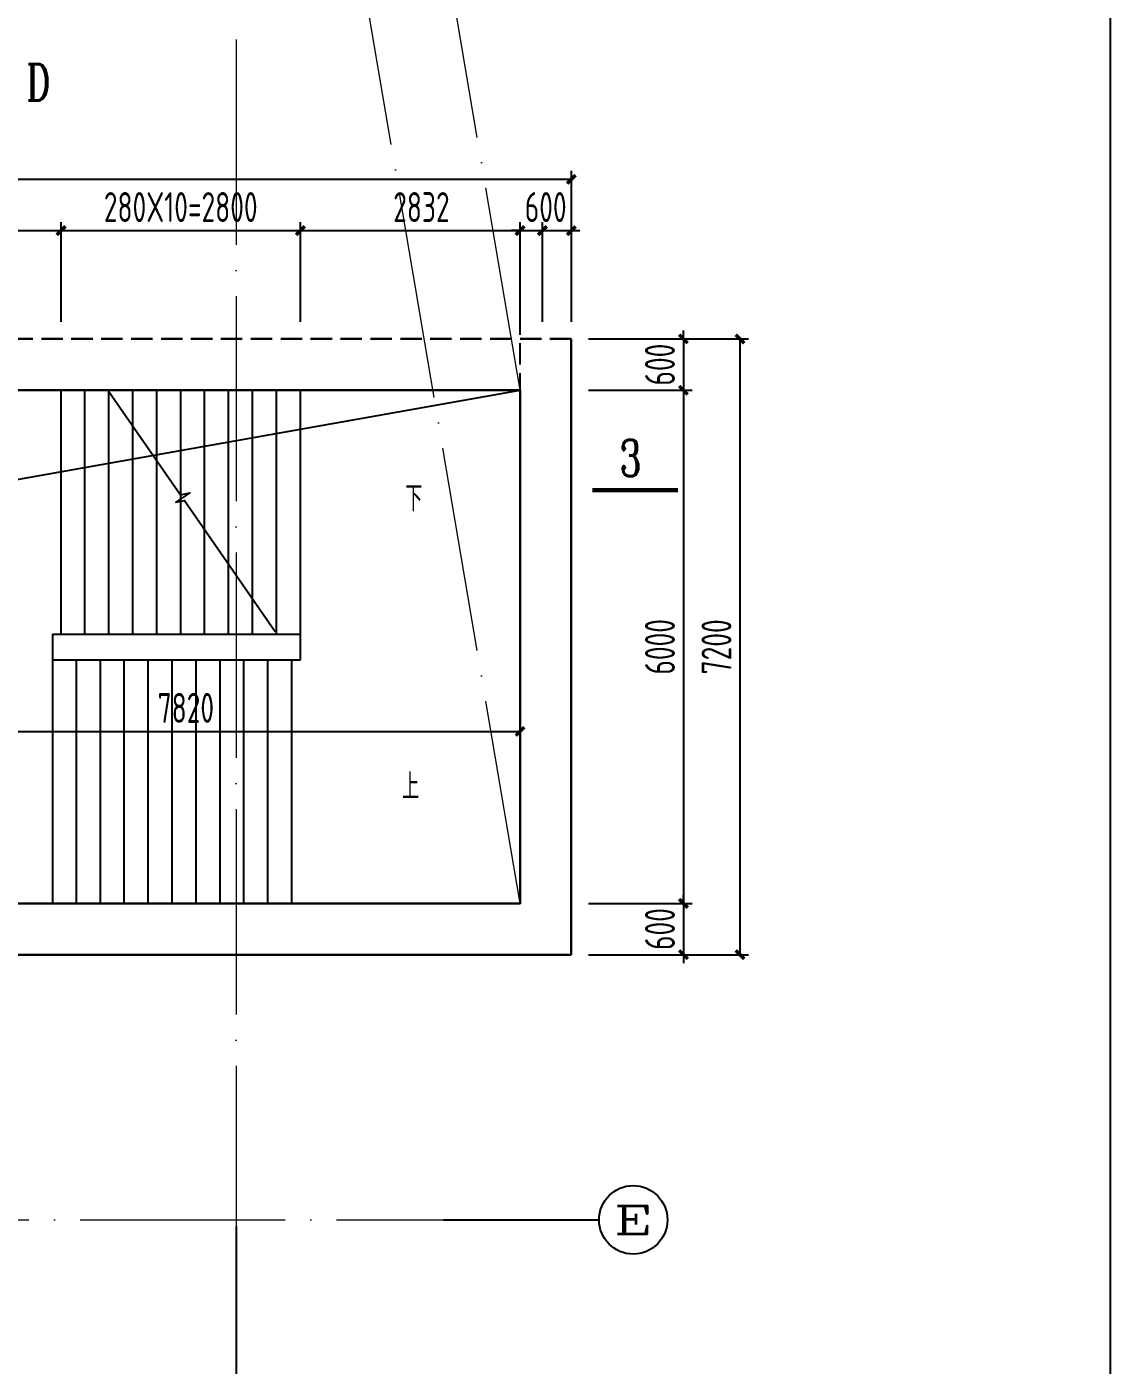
# Model space of a CAD drawing. Header units: millimetres. Extents: x -897614 to 191467, y -439928 to 101803.
# Drawn here: x -379000 to -366323, y -132303 to -116653 of the extents above; entities that cross this region are included whole.
import ezdxf
from ezdxf.enums import TextEntityAlignment as Align

# ---------------------------------------------------------------- set-up
doc = ezdxf.new("R2010")
doc.units = ezdxf.units.MM
doc.header["$LTSCALE"] = 1000
doc.linetypes.add('ACAD_ISO04W100', pattern=[30, 24, -3, 0, -3])
doc.linetypes.add('DASH', pattern=[0.35, 0.25, -0.1])
for name, color, linetype in [('AXIS', 3, 'Continuous'), ('DIM_LEAD', 3, 'Continuous'), ('DIM_SYMB', 3, 'Continuous'), ('KD', 7, 'Continuous'), ('OTH', 7, 'Continuous'), ('STAIR', 2, 'Continuous')]:
    doc.layers.add(name, color=color, linetype=linetype)
for name, color, linetype, lineweight in [('AXIS_TEXT', 7, 'Continuous', 18), ('DOTE', 8, 'ACAD_ISO04W100', 9), ('WALL', 6, 'Continuous', 30)]:
    doc.layers.add(name, color=color, linetype=linetype, lineweight=lineweight)
doc.layers.add('DY', color=1, linetype='Continuous', plot=False)
doc.styles.add('_TCH_AXIS', font='COMPLEX', dxfattribs={"bigfont": 'GBCBIG'})
doc.styles.add('_TCH_LABEL', font='COMPLEX', dxfattribs={"bigfont": 'GBCBIG'})
doc.styles.add('COMPLEX', font='COMPLEX')
doc.styles.add('TSSD', font='tssdeng.shx', dxfattribs={"width": 0.7, "bigfont": 'tssdchn.shx'})
doc.dimstyles.new('TSD', dxfattribs={"dimtxt": 350, "dimasz": 100, "dimexe": 100, "dimexo": 200, "dimgap": 100, "dimtad": 1, "dimdec": 0, "dimzin": 0, "dimdsep": 46, "dimtxsty": 'TSSD', "dimblk": 'ARCHTICK', "dimcen": 0.09, "dimclrt": 7, "dimazin": 2, "dimtfac": 1, "dimtdec": 0, "dimtix": 1, "dimtmove": 2, "dimatfit": 3, "dimfxl": 0, "dimtolj": 1, "dimtzin": 0, "dimarcsym": 0})

# ---------------------------------------------------------------- blocks, each defined once
blk = doc.blocks.new('_ArchTick')
at = {"color": 0, "linetype": 'ByBlock', "const_width": 0.4}
blk.add_lwpolyline([(-0.5, -0.5), (0.5, 0.5)], dxfattribs=at)
blk = doc.blocks.new('*D1222')
at = {"layer": 'Defpoints', "color": 0, "transparency": 16777216}
for p in [(-378598, -119036), (-384548, -120303, 0), (-378598, -120303, 0)]:
    blk.add_point(p, dxfattribs=at)
at = {"layer": 'DIM_LEAD', "color": 0, "lineweight": -2, "transparency": 16777216}
for p, q in [((-384548, -120103), (-384548, -118936)), ((-378598, -120103), (-378598, -118936)), ((-384548, -119036), (-378598, -119036))]:
    blk.add_line(p, q, dxfattribs=at)
at = {"layer": 'DIM_LEAD', "color": 0, "lineweight": -2, "transparency": 16777216, "xscale": 100, "yscale": 100, "zscale": 100, "rotation": 180}
blk.add_blockref('_ArchTick', (-384548, -119036), dxfattribs=at)
at = {"layer": 'DIM_LEAD', "color": 0, "lineweight": -2, "transparency": 16777216, "xscale": 100, "yscale": 100, "zscale": 100}
blk.add_blockref('_ArchTick', (-378598, -119036), dxfattribs=at)
at = {"layer": 'DIM_LEAD', "color": 7, "transparency": 16777216, "insert": (-381573, -118761), "char_height": 350, "attachment_point": 5, "style": 'TSSD'}
blk.add_mtext('\\A1;5950', dxfattribs=at)
blk = doc.blocks.new('*D1223')
at = {"layer": 'Defpoints', "color": 0, "transparency": 16777216}
for p in [(-375798, -119036), (-378598, -120303, 0), (-375798, -120303)]:
    blk.add_point(p, dxfattribs=at)
at = {"layer": 'DIM_LEAD', "color": 0, "lineweight": -2, "transparency": 16777216}
for p, q in [((-378598, -120103), (-378598, -118936)), ((-375798, -120103), (-375798, -118936)), ((-378598, -119036), (-375798, -119036))]:
    blk.add_line(p, q, dxfattribs=at)
at = {"layer": 'DIM_LEAD', "color": 0, "lineweight": -2, "transparency": 16777216, "xscale": 100, "yscale": 100, "zscale": 100, "rotation": 180}
blk.add_blockref('_ArchTick', (-378598, -119036), dxfattribs=at)
at = {"layer": 'DIM_LEAD', "color": 0, "lineweight": -2, "transparency": 16777216, "xscale": 100, "yscale": 100, "zscale": 100}
blk.add_blockref('_ArchTick', (-375798, -119036), dxfattribs=at)
at = {"layer": 'DIM_LEAD', "color": 7, "transparency": 16777216, "insert": (-377198, -118761), "char_height": 350, "attachment_point": 5, "style": 'TSSD'}
blk.add_mtext('\\A1;280X10=2800', dxfattribs=at)
blk = doc.blocks.new('*D1224')
at = {"layer": 'Defpoints', "color": 0, "transparency": 16777216}
for p in [(-372628, -119036), (-373228, -120303, 0), (-372628, -120303, 0)]:
    blk.add_point(p, dxfattribs=at)
at = {"layer": 'DIM_LEAD', "color": 0, "lineweight": -2, "transparency": 16777216}
for p, q in [((-373228, -120103), (-373228, -118936)), ((-372628, -120103), (-372628, -118936)), ((-373228, -119036), (-373328, -119036)), ((-373228, -119036), (-372628, -119036)), ((-372628, -119036), (-372528, -119036))]:
    blk.add_line(p, q, dxfattribs=at)
at = {"layer": 'DIM_LEAD', "color": 0, "lineweight": -2, "transparency": 16777216, "xscale": 100, "yscale": 100, "zscale": 100}
blk.add_blockref('_ArchTick', (-373228, -119036), dxfattribs=at)
at = {"layer": 'DIM_LEAD', "color": 0, "lineweight": -2, "transparency": 16777216, "xscale": 100, "yscale": 100, "zscale": 100, "rotation": 180}
blk.add_blockref('_ArchTick', (-372628, -119036), dxfattribs=at)
at = {"layer": 'DIM_LEAD', "color": 7, "transparency": 16777216, "insert": (-372928, -118761), "char_height": 350, "attachment_point": 5, "style": 'TSSD'}
blk.add_mtext('\\A1;600', dxfattribs=at)
blk = doc.blocks.new('*D1231')
at = {"layer": 'Defpoints', "color": 0, "transparency": 16777216}
for p in [(-372628, -118436), (-372628, -120303, 0), (-430919, -120503, 0)]:
    blk.add_point(p, dxfattribs=at)
at = {"layer": 'DIM_LEAD', "color": 0, "lineweight": -2, "transparency": 16777216}
for p, q in [((-430919, -120303), (-430919, -118336)), ((-430919, -118436), (-372628, -118436)), ((-372628, -120103), (-372628, -118336))]:
    blk.add_line(p, q, dxfattribs=at)
at = {"layer": 'DIM_LEAD', "color": 0, "lineweight": -2, "transparency": 16777216, "xscale": 100, "yscale": 100, "zscale": 100, "rotation": 180}
blk.add_blockref('_ArchTick', (-430919, -118436), dxfattribs=at)
at = {"layer": 'DIM_LEAD', "color": 0, "lineweight": -2, "transparency": 16777216, "xscale": 100, "yscale": 100, "zscale": 100}
blk.add_blockref('_ArchTick', (-372628, -118436), dxfattribs=at)
at = {"layer": 'DIM_LEAD', "color": 7, "transparency": 16777216, "insert": (-401773, -118161), "char_height": 350, "attachment_point": 5, "style": 'TSSD'}
blk.add_mtext('\\A1;58290', dxfattribs=at)
blk = doc.blocks.new('*D1232')
at = {"layer": 'Defpoints', "color": 0, "transparency": 16777216}
for p in [(-372628, -120303, 0), (-372628, -120903, 0), (-371316, -120903)]:
    blk.add_point(p, dxfattribs=at)
at = {"layer": 'DIM_LEAD', "color": 0, "lineweight": -2, "transparency": 16777216}
for p, q in [((-372428, -120303), (-371216, -120303)), ((-371316, -120303), (-371316, -120203)), ((-371316, -120303), (-371316, -120903)), ((-372428, -120903), (-371216, -120903)), ((-371316, -120903), (-371316, -121003))]:
    blk.add_line(p, q, dxfattribs=at)
at = {"layer": 'DIM_LEAD', "color": 0, "lineweight": -2, "transparency": 16777216, "xscale": 100, "yscale": 100, "zscale": 100}
for p, rotation in [((-371316, -120303), 270), ((-371316, -120903), 90)]:
    blk.add_blockref('_ArchTick', p, dxfattribs=dict(at, rotation=rotation))
at = {"layer": 'DIM_LEAD', "color": 7, "transparency": 16777216, "insert": (-371591, -120603), "char_height": 350, "attachment_point": 5, "rotation": 90, "style": 'TSSD'}
blk.add_mtext('\\A1;600', dxfattribs=at)
blk = doc.blocks.new('*D1233')
at = {"layer": 'Defpoints', "color": 0, "transparency": 16777216}
for p in [(-372628, -120903, 0), (-372628, -126903, 0), (-371316, -126903)]:
    blk.add_point(p, dxfattribs=at)
at = {"layer": 'DIM_LEAD', "color": 0, "lineweight": -2, "transparency": 16777216}
for p, q in [((-372428, -120903), (-371216, -120903)), ((-371316, -120903), (-371316, -126903)), ((-372428, -126903), (-371216, -126903))]:
    blk.add_line(p, q, dxfattribs=at)
at = {"layer": 'DIM_LEAD', "color": 0, "lineweight": -2, "transparency": 16777216, "xscale": 100, "yscale": 100, "zscale": 100}
for p, rotation in [((-371316, -120903), 90), ((-371316, -126903), 270)]:
    blk.add_blockref('_ArchTick', p, dxfattribs=dict(at, rotation=rotation))
at = {"layer": 'DIM_LEAD', "color": 7, "transparency": 16777216, "insert": (-371591, -123903), "char_height": 350, "attachment_point": 5, "rotation": 90, "style": 'TSSD'}
blk.add_mtext('\\A1;6000', dxfattribs=at)
blk = doc.blocks.new('*D1234')
at = {"layer": 'Defpoints', "color": 0, "transparency": 16777216}
for p in [(-372628, -126903, 0), (-372628, -127503, 0), (-371316, -127503)]:
    blk.add_point(p, dxfattribs=at)
at = {"layer": 'DIM_LEAD', "color": 0, "lineweight": -2, "transparency": 16777216}
for p, q in [((-372428, -126903), (-371216, -126903)), ((-371316, -126903), (-371316, -126803)), ((-371316, -126903), (-371316, -127503)), ((-372428, -127503), (-371216, -127503)), ((-371316, -127503), (-371316, -127603))]:
    blk.add_line(p, q, dxfattribs=at)
at = {"layer": 'DIM_LEAD', "color": 0, "lineweight": -2, "transparency": 16777216, "xscale": 100, "yscale": 100, "zscale": 100}
for p, rotation in [((-371316, -126903), 270), ((-371316, -127503), 90)]:
    blk.add_blockref('_ArchTick', p, dxfattribs=dict(at, rotation=rotation))
at = {"layer": 'DIM_LEAD', "color": 7, "transparency": 16777216, "insert": (-371591, -127203), "char_height": 350, "attachment_point": 5, "rotation": 90, "style": 'TSSD'}
blk.add_mtext('\\A1;600', dxfattribs=at)
blk = doc.blocks.new('*D1235')
at = {"layer": 'Defpoints', "color": 0, "transparency": 16777216}
for p in [(-372966, -119036), (-375798, -120303), (-372966, -120303, 0)]:
    blk.add_point(p, dxfattribs=at)
at = {"layer": 'DIM_LEAD', "color": 0, "lineweight": -2, "transparency": 16777216}
for p, q in [((-375798, -120103), (-375798, -118936)), ((-372966, -120103), (-372966, -118936)), ((-375798, -119036), (-372966, -119036))]:
    blk.add_line(p, q, dxfattribs=at)
at = {"layer": 'DIM_LEAD', "color": 0, "lineweight": -2, "transparency": 16777216, "xscale": 100, "yscale": 100, "zscale": 100, "rotation": 180}
blk.add_blockref('_ArchTick', (-375798, -119036), dxfattribs=at)
at = {"layer": 'DIM_LEAD', "color": 0, "lineweight": -2, "transparency": 16777216, "xscale": 100, "yscale": 100, "zscale": 100}
blk.add_blockref('_ArchTick', (-372966, -119036), dxfattribs=at)
at = {"layer": 'DIM_LEAD', "color": 7, "transparency": 16777216, "insert": (-374382, -118761), "char_height": 350, "attachment_point": 5, "style": 'TSSD'}
blk.add_mtext('\\A1;2832', dxfattribs=at)
blk = doc.blocks.new('*D1250')
at = {"layer": 'Defpoints', "color": 0, "transparency": 16777216}
for p in [(-372628, -120303, 0), (-372628, -127503), (-370655, -127503)]:
    blk.add_point(p, dxfattribs=at)
at = {"layer": 'DIM_SYMB', "color": 0, "lineweight": -2, "transparency": 16777216}
for p, q in [((-372428, -120303), (-370555, -120303)), ((-370655, -120303), (-370655, -127503)), ((-372428, -127503), (-370555, -127503))]:
    blk.add_line(p, q, dxfattribs=at)
at = {"layer": 'DIM_SYMB', "color": 0, "lineweight": -2, "transparency": 16777216, "xscale": 100, "yscale": 100, "zscale": 100}
for p, rotation in [((-370655, -120303), 90), ((-370655, -127503), 270)]:
    blk.add_blockref('_ArchTick', p, dxfattribs=dict(at, rotation=rotation))
at = {"layer": 'DIM_SYMB', "color": 7, "transparency": 16777216, "insert": (-370930, -123903), "char_height": 350, "attachment_point": 5, "rotation": 90, "style": 'TSSD'}
blk.add_mtext('\\A1;7200', dxfattribs=at)
blk = doc.blocks.new('*D1368')
at = {"layer": 'Defpoints', "color": 0, "transparency": 16777216}
for p in [(-373228, -124892), (-381048, -126903, 0), (-373228, -126903, 0)]:
    blk.add_point(p, dxfattribs=at)
at = {"layer": 'DIM_LEAD', "color": 0, "lineweight": -2, "transparency": 16777216}
for p, q in [((-381048, -125142), (-381048, -124792)), ((-381048, -124892), (-373228, -124892)), ((-373228, -125142), (-373228, -124792))]:
    blk.add_line(p, q, dxfattribs=at)
at = {"layer": 'DIM_LEAD', "color": 0, "lineweight": -2, "transparency": 16777216, "xscale": 100, "yscale": 100, "zscale": 100, "rotation": 180}
blk.add_blockref('_ArchTick', (-381048, -124892), dxfattribs=at)
at = {"layer": 'DIM_LEAD', "color": 0, "lineweight": -2, "transparency": 16777216, "xscale": 100, "yscale": 100, "zscale": 100}
blk.add_blockref('_ArchTick', (-373228, -124892), dxfattribs=at)
at = {"layer": 'DIM_LEAD', "color": 7, "transparency": 16777216, "insert": (-377138, -124617), "char_height": 350, "attachment_point": 5, "style": 'TSSD'}
blk.add_mtext('\\A1;7820', dxfattribs=at)
blk = doc.blocks.new('_axiso')
blk.add_circle((0, 0), 0.5)
at = {"layer": 'AXIS_TEXT', "style": 'COMPLEX', "width": 1.041667}
blk.add_attdef('A', text='', height=0.56, dxfattribs=at).set_placement((-0.25, -0.28), (0.25, -0.28), align=Align.FIT)

msp = doc.modelspace()

# ---------------------------------------------------------------- linework, layer by layer
at = {"layer": 'AXIS'}
for p, q in [((-376548.11204, -130682.51903, 0), (-376548.11204, -132502.36899, 0)), ((-374123.80209, -130603.22932, 0), (-372303.95212, -130603.22932, 0))]:
    msp.add_line(p, q, dxfattribs=at)
at = {"layer": 'DIM_SYMB', "const_width": 50}
msp.add_lwpolyline([(-372381.41411, -122071.56634), (-371381.41411, -122071.56634)], dxfattribs=at)
at = {"layer": 'DIM_SYMB'}
for points in [[(-374731.6057, -125580.23552, 0, 0, 0), (-379354.10077, -125580.2355, 0, 0, 0), (-379354.10077, -122214.02078, 0, 0, 0), (-377980.94929, -122214.02077, 160, 0, 0), (-377471.83871, -122214.02072, 0, 0, 0)], [(-374695.19669, -122214.02078, 0, 0, 0), (-376326.33575, -122214.02077, 160, 0, 0), (-376835.44633, -122214.02072, 0, 0, 0)]]:
    msp.add_lwpolyline(points, format="xyseb", dxfattribs=at)
at = {"layer": 'DOTE', "ltscale": 0.1}
for p, q in [((-373228.12397, -120903.24984, 0), (-375329.15456, -108530.90125)), ((-373228.12387, -126903.22794, 0), (-375329.15446, -114530.87936)), ((-376548.11204, -116800.77495, 0), (-376548.11204, -130682.51903, 0)), ((-432377.34596, -130603.22932, 0), (-374075.01295, -130603.22932, 0))]:
    msp.add_line(p, q, dxfattribs=at)
at = {"layer": 'DY'}
msp.add_lwpolyline([(-366322.80596, -146387.41598), (-440572.80596, -146387.41598), (-440572.80596, -104387.41598), (-366322.80596, -104387.41598)], close=True, dxfattribs=at)
at = {"layer": 'KD', "elevation": 0}
msp.add_lwpolyline([(-381048.11204, -126903.22932), (-379863.25114, -122077.65304), (-373228.12374, -120903.25055)], dxfattribs=at)
msp.add_lwpolyline([(-381048.08862, -120903.25122), (-373228.12387, -120903.25122), (-373228.12387, -126903.22932), (-381048.08862, -126903.22932)], close=True, dxfattribs=at)
at = {"layer": 'OTH', "color": 8, "linetype": 'DASH'}
msp.add_line((-373228.12374, -126903.22933, 0), (-373228.12374, -120103.25133), dxfattribs=at)
at = {"layer": 'OTH', "elevation": 0}
msp.add_lwpolyline([(-378038.11204, -120916.3388), (-377200.50392, -122126.02514), (-377091.92198, -122100.38403), (-377254.97294, -122213.28338), (-377153.64252, -122193.70308), (-376093.08794, -123725.37208)], dxfattribs=at)
at = {"layer": 'STAIR'}
for p, q in [((-378598.11205, -123753.25125, 0), (-378598.11204, -120903.25125, 0)), ((-378318.11205, -123753.25125, 0), (-378318.11204, -120903.25126, 0)), ((-378038.11205, -123753.25125, 0), (-378038.11204, -120903.25126, 0)), ((-377758.11205, -123753.25125, 0), (-377758.11204, -120903.25127, 0)), ((-377478.11205, -123753.25125, 0), (-377478.11204, -120903.25127, 0)), ((-377198.11205, -123753.25125, 0), (-377198.11204, -120903.25128, 0)), ((-376918.11205, -123753.25125, 0), (-376918.11204, -120903.25128, 0)), ((-376638.11205, -123753.25125, 0), (-376638.11204, -120903.25128, 0)), ((-376358.11205, -123753.25125, 0), (-376358.11204, -120903.25129, 0)), ((-376078.11205, -123753.25125, 0), (-376078.11204, -120903.25129, 0)), ((-375798.11205, -124053.22932, 0), (-375798.11204, -120903.2513, 0)), ((-378698.11204, -123753.25125, 0), (-375798.11205, -123753.2513, 0)), ((-378698.11204, -123753.25125, 0), (-378698.11204, -126903.22932, 0)), ((-378698.11204, -124053.22932, 0), (-375798.11205, -124053.22932, 0)), ((-378418.11204, -126903.22932, 0), (-378418.11204, -124053.22932, 0)), ((-378138.11204, -126903.22932, 0), (-378138.11204, -124053.22932, 0)), ((-377858.11204, -126903.22932, 0), (-377858.11204, -124053.22932, 0)), ((-377578.11204, -126903.22932, 0), (-377578.11204, -124053.22932, 0)), ((-377298.11204, -126903.22932, 0), (-377298.11204, -124053.22932, 0)), ((-377018.11204, -126903.22932, 0), (-377018.11204, -124053.22932, 0)), ((-376738.11204, -126903.22932, 0), (-376738.11204, -124053.22932, 0)), ((-376458.11204, -126903.22932, 0), (-376458.11204, -124053.22932, 0)), ((-376178.11204, -126903.22932, 0), (-376178.11204, -124053.22932, 0)), ((-375898.11204, -126903.22932, 0), (-375898.11204, -124053.22932, 0))]:
    msp.add_line(p, q, dxfattribs=at)
at = {"layer": 'WALL'}
for p, q in [((-372628.12372, -120303.25134, 0), (-372628.12389, -127503.22932, 0)), ((-391511.91144, -120903.25031, 0), (-373228.12374, -120903.25055)), ((-373228.12374, -120903.25055, 0), (-373228.12387, -126903.22932, 0)), ((-381048.62725, -126903.22932, 0), (-373228.12387, -126903.22932, 0)), ((-381048.62725, -127503.22932, 0), (-372628.12389, -127503.22932, 0))]:
    msp.add_line(p, q, dxfattribs=at)
at = {"layer": 'WALL', "linetype": 'DASH', "elevation": 0}
msp.add_lwpolyline([(-372628.12372, -120303.25211), (-413518.57882, -120303.25133), (-413518.57882, -120503.23008)], dxfattribs=at)

# ---------------------------------------------------------------- block references
at = {"layer": 'AXIS'}
ref = msp.add_blockref('_axiso', (-371903.95212, -130603.22932, 0), dxfattribs=dict(at, xscale=800, yscale=800, zscale=800))
ref.add_attrib('A', 'E', dxfattribs={"layer": 'AXIS_TEXT', "ltscale": 10, "height": 328.44549, "style": '_TCH_AXIS', "width": 1.8125}).set_placement((-372130.73592, -130767.45206, 0), (-371677.16833, -130767.45206, 0), align=Align.FIT)

# ---------------------------------------------------------------- texts
at = {"layer": 'DIM_SYMB'}
for s, height, style, width, p in [('D', 425, '_TCH_LABEL', 0.705882, (-379003.55723, -117513.27289)), ('3', 425, '_TCH_LABEL', 0.705882, (-372065.55742, -121908.39376)), ('下', 300, 'TSSD', 0.7, (-374571.02936, -122319.86892)), ('上', 300, 'TSSD', 0.7, (-374607.43837, -125686.08366))]:
    msp.add_text(s, height=height, dxfattribs=dict(at, style=style, width=width)).set_placement(p)

# ---------------------------------------------------------------- dimensions: what is measured, and where the dimension line sits
at = {"layer": 'DIM_LEAD'}
for base, p1, p2, picture, middle in [((-372628.12372, -118435.58353), (-430918.57882, -120503.25134, 0), (-372628.12372, -120303.25222, 0), '*D1231', (-401773.35127, -118160.58353)), ((-378598.11202, -119036.23663), (-384548.11204, -120303.25115, 0), (-378598.11202, -120303.25124, 0), '*D1222', (-381573.11203, -118761.23663)), ((-372966.37333, -119036.23663), (-375798.11202, -120303.25129), (-372966.37333, -120303.25133, 0), '*D1235', (-374382.24268, -118761.23663)), ((-372628.12372, -119036.23663), (-373228.12374, -120303.25133, 0), (-372628.12372, -120303.25134, 0), '*D1224', (-372928.12373, -118761.23663))]:
    dim = msp.add_linear_dim(base=base, p1=p1, p2=p2, dimstyle='TSD', dxfattribs=at)
    dim.commit()
    dim.dimension.update_dxf_attribs({"geometry": picture, "text_midpoint": middle})
dim = msp.add_linear_dim(base=(-375798.11202, -119036.23663), p1=(-378598.11202, -120303.25124, 0), p2=(-375798.11202, -120303.25129), text='280X10=<>', dimstyle='TSD', dxfattribs=at)
dim.commit()
dim.dimension.update_dxf_attribs({"geometry": '*D1223', "text_midpoint": (-377198.11202, -118761.23663)})
for base, p1, p2, picture, middle in [((-371315.66098, -120903.25134), (-372628.12372, -120303.25222, 0), (-372628.12374, -120903.25134, 0), '*D1232', (-371590.66098, -120603.25178)), ((-371315.66099, -126903.22932), (-372628.12374, -120903.25134, 0), (-372628.12387, -126903.22932, 0), '*D1233', (-371590.66099, -123903.24033)), ((-371315.66098, -127503.22932), (-372628.12387, -126903.22932, 0), (-372628.12387, -127503.22932, 0), '*D1234', (-371590.66098, -127203.22932))]:
    dim = msp.add_linear_dim(base=base, p1=p1, p2=p2, angle=90, dimstyle='TSD', dxfattribs=at)
    dim.commit()
    dim.dimension.update_dxf_attribs({"geometry": picture, "text_midpoint": middle})
dim = msp.add_linear_dim(base=(-373228.12387, -124891.6432), p1=(-381048.08862, -126903.13393, 0), p2=(-373228.12387, -126903.13393, 0), dimstyle='TSD', override={"dimfxl": 250, "dimfxlon": 1}, dxfattribs=at)
dim.commit()
dim.dimension.update_dxf_attribs({"geometry": '*D1368', "text_midpoint": (-377138.10625, -124616.6432)})
at = {"layer": 'DIM_SYMB'}
dim = msp.add_linear_dim(base=(-370654.52872, -127503.22932), p1=(-372628.12372, -120303.25222, 0), p2=(-372628.12372, -127503.22932), angle=90, dimstyle='TSD', override={"dimtfillclr": 256}, dxfattribs=at)
dim.commit()
dim.dimension.update_dxf_attribs({"geometry": '*D1250', "text_midpoint": (-370929.52872, -123903.24077)})

doc.saveas('drawing.dxf')
